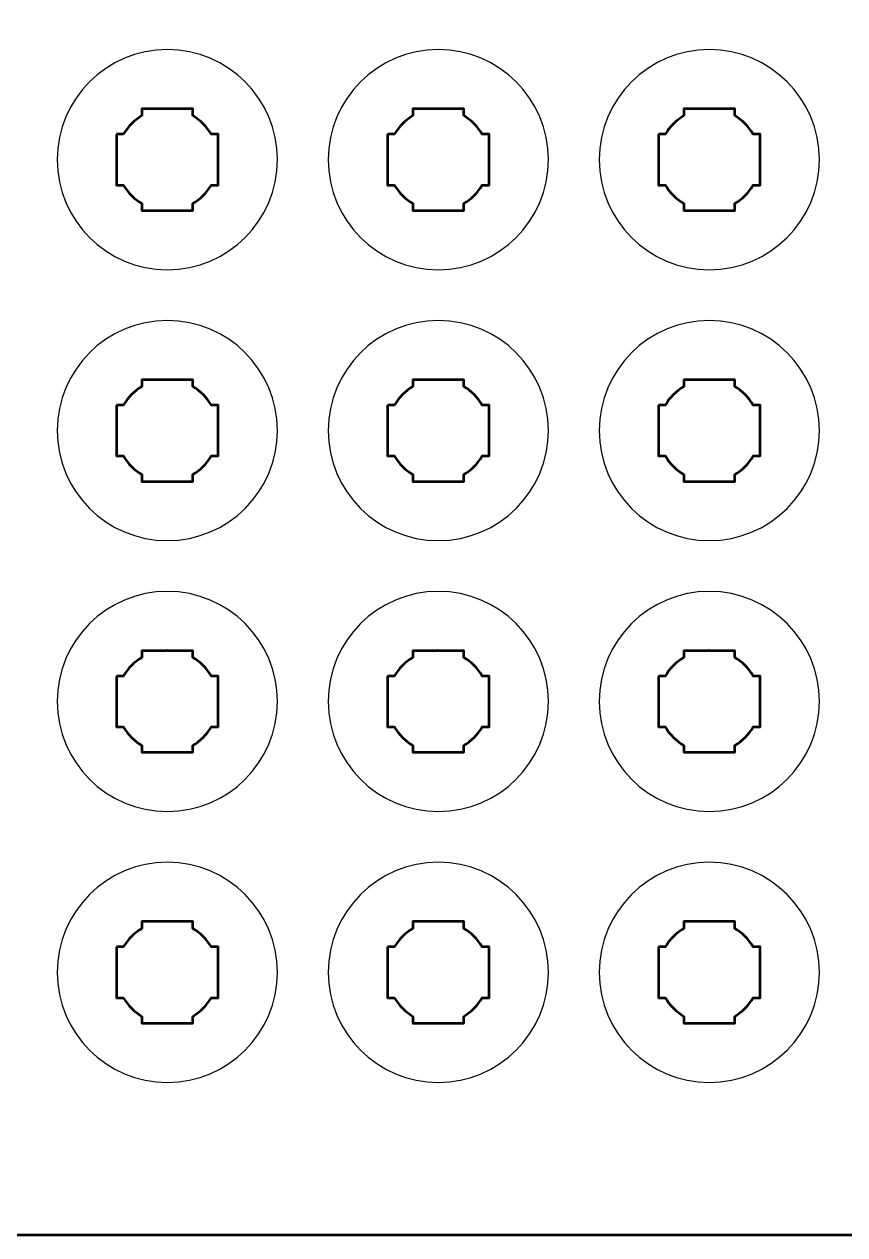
# Model space of a CAD drawing. Header units: centimetres. Extents: x -21 to 0, y -29.7 to 0.
# Drawn here: x -15.34 to -10.5, y -29.7 to -22.55 of the extents above; entities that cross this region are included whole.
import ezdxf

# ---------------------------------------------------------------- set-up
doc = ezdxf.new("R2010")
doc.units = ezdxf.units.CM
doc.header["$MEASUREMENT"] = 0
doc.layers.add('Layer 1', color=7, linetype='Continuous')

msp = doc.modelspace()

# ---------------------------------------------------------------- linework, layer by layer
at = {"layer": 'Layer 1', "color": 1, "lineweight": 53}
msp.add_open_spline([(-21.00003, -29.19995), (-21.00003, -29.19995), (-21.00003, -5.89992), (-21.00003, -5.89992), (-21.00003, -5.89992), (-21.00003, -5.81709), (-20.93286, -5.74992), (-20.85003, -5.74992), (-20.85003, -5.74992), (-20.7672, -5.74992), (-20.70003, -5.68275), (-20.70003, -5.59992), (-20.70003, -5.59992), (-20.70003, -5.51709), (-20.7672, -5.44992), (-20.85003, -5.44992), (-20.85003, -5.44992), (-20.93286, -5.44992), (-21.00003, -5.38275), (-21.00003, -5.29992), (-21.00003, -5.29992), (-21.00003, -5.21709), (-20.93286, -5.14992), (-20.85003, -5.14992), (-20.85003, -5.14992), (-20.7672, -5.14992), (-20.70003, -5.08275), (-20.70003, -4.99992), (-20.70003, -4.99992), (-20.70003, -4.91709), (-20.7672, -4.84992), (-20.85003, -4.84992), (-20.85003, -4.84992), (-20.93286, -4.84992), (-21.00003, -4.78275), (-21.00003, -4.69992), (-21.00003, -4.69992), (-21.00003, -4.61709), (-20.93286, -4.54992), (-20.85003, -4.54992), (-20.85003, -4.54992), (-20.7672, -4.54992), (-20.70003, -4.48275), (-20.70003, -4.39992), (-20.70003, -4.39992), (-20.70003, -4.31709), (-20.7672, -4.24992), (-20.85003, -4.24992), (-20.85003, -4.24992), (-20.93286, -4.24992), (-21.00003, -4.18275), (-21.00003, -4.09992), (-21.00003, -4.09992), (-21.00003, -4.01709), (-20.93286, -3.94992), (-20.85003, -3.94992), (-20.85003, -3.94992), (-20.7672, -3.94992), (-20.70003, -3.88275), (-20.70003, -3.79992), (-20.70003, -3.79992), (-20.70003, -3.71709), (-20.7672, -3.64992), (-20.85003, -3.64992), (-20.85003, -3.64992), (-20.93286, -3.64992), (-21.00003, -3.58275), (-21.00003, -3.49992), (-21.00003, -3.49992), (-21.00003, -3.41709), (-20.93286, -3.34992), (-20.85003, -3.34992), (-20.85003, -3.34992), (-20.7672, -3.34992), (-20.70003, -3.28275), (-20.70003, -3.19992), (-20.70003, -3.19992), (-20.70003, -3.11709), (-20.7672, -3.04992), (-20.85003, -3.04992), (-20.85003, -3.04992), (-20.93286, -3.04992), (-21.00003, -2.98275), (-21.00003, -2.89992), (-21.00003, -2.89992), (-21.00003, -2.81709), (-20.93286, -2.74992), (-20.85003, -2.74992), (-20.85003, -2.74992), (-20.7672, -2.74992), (-20.70003, -2.68275), (-20.70003, -2.59992), (-20.70003, -2.59992), (-20.70003, -2.51709), (-20.7672, -2.44992), (-20.85003, -2.44992), (-20.85003, -2.44992), (-20.93286, -2.44992), (-21.00003, -2.38275), (-21.00003, -2.29992), (-21.00003, -2.29992), (-21.00003, -2.21709), (-20.93286, -2.14992), (-20.85003, -2.14992), (-20.85003, -2.14992), (-20.7672, -2.14992), (-20.70003, -2.08275), (-20.70003, -1.99992), (-20.70003, -1.99992), (-20.70003, -1.91709), (-20.7672, -1.84992), (-20.85003, -1.84992), (-20.85003, -1.84992), (-20.93286, -1.84992), (-21.00003, -1.78275), (-21.00003, -1.69992), (-21.00003, -1.69992), (-21.00003, -1.61709), (-20.93286, -1.54992), (-20.85003, -1.54992), (-20.85003, -1.54992), (-20.7672, -1.54992), (-20.70003, -1.48275), (-20.70003, -1.39992), (-20.70003, -1.39992), (-20.70003, -1.31709), (-20.7672, -1.24992), (-20.85003, -1.24992), (-20.85003, -1.24992), (-20.93286, -1.24992), (-21.00003, -1.18275), (-21.00003, -1.09992), (-21.00003, -1.09992), (-21.00003, -1.09992), (-21.00003, -0.49992), (-21.00003, -0.49992), (-21.00003, -0.49992), (-21.00003, -0.22295), (-20.77694, 0.00004), (-20.49994, 0.00004), (-20.49994, 0.00004), (-20.49994, 0.00004), (-0.50008, 0.00004), (-0.50008, 0.00004), (-0.50008, 0.00004), (-0.22294, 0.00004), (0.00002, -0.22295), (0.00002, -0.49992), (0.00002, -0.49992), (0.00002, -0.49992), (0.00002, -29.19995), (0.00002, -29.19995), (0.00002, -29.19995), (0.00002, -29.47695), (-0.22294, -29.70004), (-0.50008, -29.70004), (-0.50008, -29.70004), (-0.50008, -29.70004), (-20.49994, -29.70004), (-20.49994, -29.70004), (-20.49994, -29.70004), (-20.77694, -29.70004), (-21.00003, -29.47695), (-21.00003, -29.19995)], degree=3, knots=[0, 0, 0, 0, 0.0243902, 0.0243902, 0.0243902, 0.0243902, 0.0487805, 0.0487805, 0.0487805, 0.0487805, 0.0731707, 0.0731707, 0.0731707, 0.0731707, 0.097561, 0.097561, 0.097561, 0.097561, 0.1219512, 0.1219512, 0.1219512, 0.1219512, 0.1463415, 0.1463415, 0.1463415, 0.1463415, 0.1707317, 0.1707317, 0.1707317, 0.1707317, 0.195122, 0.195122, 0.195122, 0.195122, 0.2195122, 0.2195122, 0.2195122, 0.2195122, 0.2439024, 0.2439024, 0.2439024, 0.2439024, 0.2682927, 0.2682927, 0.2682927, 0.2682927, 0.2926829, 0.2926829, 0.2926829, 0.2926829, 0.3170732, 0.3170732, 0.3170732, 0.3170732, 0.3414634, 0.3414634, 0.3414634, 0.3414634, 0.3658537, 0.3658537, 0.3658537, 0.3658537, 0.3902439, 0.3902439, 0.3902439, 0.3902439, 0.4146341, 0.4146341, 0.4146341, 0.4146341, 0.4390244, 0.4390244, 0.4390244, 0.4390244, 0.4634146, 0.4634146, 0.4634146, 0.4634146, 0.4878049, 0.4878049, 0.4878049, 0.4878049, 0.5121951, 0.5121951, 0.5121951, 0.5121951, 0.5365854, 0.5365854, 0.5365854, 0.5365854, 0.5609756, 0.5609756, 0.5609756, 0.5609756, 0.5853659, 0.5853659, 0.5853659, 0.5853659, 0.6097561, 0.6097561, 0.6097561, 0.6097561, 0.6341463, 0.6341463, 0.6341463, 0.6341463, 0.6585366, 0.6585366, 0.6585366, 0.6585366, 0.6829268, 0.6829268, 0.6829268, 0.6829268, 0.7073171, 0.7073171, 0.7073171, 0.7073171, 0.7317073, 0.7317073, 0.7317073, 0.7317073, 0.7560976, 0.7560976, 0.7560976, 0.7560976, 0.7804878, 0.7804878, 0.7804878, 0.7804878, 0.804878, 0.804878, 0.804878, 0.804878, 0.8292683, 0.8292683, 0.8292683, 0.8292683, 0.8536585, 0.8536585, 0.8536585, 0.8536585, 0.8780488, 0.8780488, 0.8780488, 0.8780488, 0.902439, 0.902439, 0.902439, 0.902439, 0.9268293, 0.9268293, 0.9268293, 0.9268293, 0.9512195, 0.9512195, 0.9512195, 0.9512195, 0.9756098, 0.9756098, 0.9756098, 0.9756098, 1, 1, 1, 1], dxfattribs=at)
at = {"layer": 'Layer 1', "color": 3, "lineweight": 25}
for points in [[(-13.85, -23.34999), (-13.85, -23.70918), (-14.14083, -24.00001), (-14.5, -24.00001), (-14.5, -24.00001), (-14.85893, -24.00001), (-15.15, -23.70918), (-15.15, -23.34999), (-15.15, -23.34999), (-15.15, -22.99106), (-14.85893, -22.69999), (-14.5, -22.69999), (-14.5, -22.69999), (-14.14083, -22.69999), (-13.85, -22.99106), (-13.85, -23.34999)], [(-12.25, -23.34999), (-12.25, -23.70918), (-12.54083, -24.00001), (-12.9, -24.00001), (-12.9, -24.00001), (-13.25893, -24.00001), (-13.55, -23.70918), (-13.55, -23.34999), (-13.55, -23.34999), (-13.55, -22.99106), (-13.25893, -22.69999), (-12.9, -22.69999), (-12.9, -22.69999), (-12.54083, -22.69999), (-12.25, -22.99106), (-12.25, -23.34999)], [(-10.65, -23.34999), (-10.65, -23.70918), (-10.94083, -24.00001), (-11.3, -24.00001), (-11.3, -24.00001), (-11.65893, -24.00001), (-11.95, -23.70918), (-11.95, -23.34999), (-11.95, -23.34999), (-11.95, -22.99106), (-11.65893, -22.69999), (-11.3, -22.69999), (-11.3, -22.69999), (-10.94083, -22.69999), (-10.65, -22.99106), (-10.65, -23.34999)], [(-13.85, -24.94999), (-13.85, -25.30918), (-14.14083, -25.60001), (-14.5, -25.60001), (-14.5, -25.60001), (-14.85893, -25.60001), (-15.15, -25.30918), (-15.15, -24.94999), (-15.15, -24.94999), (-15.15, -24.59106), (-14.85893, -24.29999), (-14.5, -24.29999), (-14.5, -24.29999), (-14.14083, -24.29999), (-13.85, -24.59106), (-13.85, -24.94999)], [(-12.25, -24.94999), (-12.25, -25.30918), (-12.54083, -25.60001), (-12.9, -25.60001), (-12.9, -25.60001), (-13.25893, -25.60001), (-13.55, -25.30918), (-13.55, -24.94999), (-13.55, -24.94999), (-13.55, -24.59106), (-13.25893, -24.29999), (-12.9, -24.29999), (-12.9, -24.29999), (-12.54083, -24.29999), (-12.25, -24.59106), (-12.25, -24.94999)], [(-10.65, -24.94999), (-10.65, -25.30918), (-10.94083, -25.60001), (-11.3, -25.60001), (-11.3, -25.60001), (-11.65893, -25.60001), (-11.95, -25.30918), (-11.95, -24.94999), (-11.95, -24.94999), (-11.95, -24.59106), (-11.65893, -24.29999), (-11.3, -24.29999), (-11.3, -24.29999), (-10.94083, -24.29999), (-10.65, -24.59106), (-10.65, -24.94999)], [(-13.85, -26.54999), (-13.85, -26.90918), (-14.14083, -27.20001), (-14.5, -27.20001), (-14.5, -27.20001), (-14.85893, -27.20001), (-15.15, -26.90918), (-15.15, -26.54999), (-15.15, -26.54999), (-15.15, -26.19106), (-14.85893, -25.89999), (-14.5, -25.89999), (-14.5, -25.89999), (-14.14083, -25.89999), (-13.85, -26.19106), (-13.85, -26.54999)], [(-12.25, -26.54999), (-12.25, -26.90918), (-12.54083, -27.20001), (-12.9, -27.20001), (-12.9, -27.20001), (-13.25893, -27.20001), (-13.55, -26.90918), (-13.55, -26.54999), (-13.55, -26.54999), (-13.55, -26.19106), (-13.25893, -25.89999), (-12.9, -25.89999), (-12.9, -25.89999), (-12.54083, -25.89999), (-12.25, -26.19106), (-12.25, -26.54999)], [(-10.65, -26.54999), (-10.65, -26.90918), (-10.94083, -27.20001), (-11.3, -27.20001), (-11.3, -27.20001), (-11.65893, -27.20001), (-11.95, -26.90918), (-11.95, -26.54999), (-11.95, -26.54999), (-11.95, -26.19106), (-11.65893, -25.89999), (-11.3, -25.89999), (-11.3, -25.89999), (-10.94083, -25.89999), (-10.65, -26.19106), (-10.65, -26.54999)], [(-13.85, -28.14999), (-13.85, -28.50918), (-14.14083, -28.80001), (-14.5, -28.80001), (-14.5, -28.80001), (-14.85893, -28.80001), (-15.15, -28.50918), (-15.15, -28.14999), (-15.15, -28.14999), (-15.15, -27.79106), (-14.85893, -27.49999), (-14.5, -27.49999), (-14.5, -27.49999), (-14.14083, -27.49999), (-13.85, -27.79106), (-13.85, -28.14999)], [(-12.25, -28.14999), (-12.25, -28.50918), (-12.54083, -28.80001), (-12.9, -28.80001), (-12.9, -28.80001), (-13.25893, -28.80001), (-13.55, -28.50918), (-13.55, -28.14999), (-13.55, -28.14999), (-13.55, -27.79106), (-13.25893, -27.49999), (-12.9, -27.49999), (-12.9, -27.49999), (-12.54083, -27.49999), (-12.25, -27.79106), (-12.25, -28.14999)], [(-10.65, -28.14999), (-10.65, -28.50918), (-10.94083, -28.80001), (-11.3, -28.80001), (-11.3, -28.80001), (-11.65893, -28.80001), (-11.95, -28.50918), (-11.95, -28.14999), (-11.95, -28.14999), (-11.95, -27.79106), (-11.65893, -27.49999), (-11.3, -27.49999), (-11.3, -27.49999), (-10.94083, -27.49999), (-10.65, -27.79106), (-10.65, -28.14999)]]:
    msp.add_open_spline(points, degree=3, knots=[0, 0, 0, 0, 0.25, 0.25, 0.25, 0.25, 0.5, 0.5, 0.5, 0.5, 0.75, 0.75, 0.75, 0.75, 1, 1, 1, 1], dxfattribs=at)
at = {"layer": 'Layer 1', "lineweight": 53}
for points in [[(-14.79998, -23.20006), (-14.79998, -23.20006), (-14.75989, -23.20006), (-14.75989, -23.20006), (-14.75989, -23.20006), (-14.73354, -23.15449), (-14.69554, -23.11649), (-14.64998, -23.09013), (-14.64998, -23.09013), (-14.64998, -23.09013), (-14.64998, -23.05006), (-14.64998, -23.05006), (-14.64998, -23.05006), (-14.64998, -23.05006), (-14.50542, -23.05006), (-14.50542, -23.05006), (-14.50542, -23.05006), (-14.50542, -23.05006), (-14.5, -23.04999), (-14.5, -23.04999), (-14.5, -23.04999), (-14.5, -23.04999), (-14.49458, -23.05006), (-14.49458, -23.05006), (-14.49458, -23.05006), (-14.49458, -23.05006), (-14.34997, -23.05006), (-14.34997, -23.05006), (-14.34997, -23.05006), (-14.34997, -23.05006), (-14.34997, -23.09014), (-14.34997, -23.09014), (-14.34997, -23.09014), (-14.30441, -23.1165), (-14.26643, -23.15449), (-14.24009, -23.20006), (-14.24009, -23.20006), (-14.24009, -23.20006), (-14.19998, -23.20006), (-14.19998, -23.20006), (-14.19998, -23.20006), (-14.19998, -23.20006), (-14.19998, -23.50007), (-14.19998, -23.50007), (-14.19998, -23.50007), (-14.19998, -23.50007), (-14.24015, -23.50007), (-14.24015, -23.50007), (-14.24015, -23.50007), (-14.26649, -23.5456), (-14.30444, -23.58354), (-14.34997, -23.60987), (-14.34997, -23.60987), (-14.34997, -23.60987), (-14.34997, -23.65006), (-14.34997, -23.65006), (-14.34997, -23.65006), (-14.34997, -23.65006), (-14.64998, -23.65006), (-14.64998, -23.65006), (-14.64998, -23.65006), (-14.64998, -23.65006), (-14.64998, -23.60988), (-14.64998, -23.60988), (-14.64998, -23.60988), (-14.69552, -23.58355), (-14.73348, -23.5456), (-14.75983, -23.50007), (-14.75983, -23.50007), (-14.75983, -23.50007), (-14.79998, -23.50007), (-14.79998, -23.50007), (-14.79998, -23.50007), (-14.79998, -23.50007), (-14.79998, -23.35154), (-14.79998, -23.35154), (-14.79998, -23.35154), (-14.79998, -23.35154), (-14.8, -23.34999), (-14.8, -23.34999), (-14.8, -23.34999), (-14.8, -23.34999), (-14.79998, -23.34844), (-14.79998, -23.34844), (-14.79998, -23.34844), (-14.79998, -23.34844), (-14.79998, -23.20006), (-14.79998, -23.20006)], [(-13.19998, -23.20006), (-13.19998, -23.20006), (-13.15989, -23.20006), (-13.15989, -23.20006), (-13.15989, -23.20006), (-13.13354, -23.15449), (-13.09554, -23.11649), (-13.04998, -23.09013), (-13.04998, -23.09013), (-13.04998, -23.09013), (-13.04998, -23.05006), (-13.04998, -23.05006), (-13.04998, -23.05006), (-13.04998, -23.05006), (-12.90542, -23.05006), (-12.90542, -23.05006), (-12.90542, -23.05006), (-12.90542, -23.05006), (-12.9, -23.04999), (-12.9, -23.04999), (-12.9, -23.04999), (-12.9, -23.04999), (-12.89458, -23.05006), (-12.89458, -23.05006), (-12.89458, -23.05006), (-12.89458, -23.05006), (-12.74997, -23.05006), (-12.74997, -23.05006), (-12.74997, -23.05006), (-12.74997, -23.05006), (-12.74997, -23.09014), (-12.74997, -23.09014), (-12.74997, -23.09014), (-12.70441, -23.1165), (-12.66643, -23.15449), (-12.64009, -23.20006), (-12.64009, -23.20006), (-12.64009, -23.20006), (-12.59998, -23.20006), (-12.59998, -23.20006), (-12.59998, -23.20006), (-12.59998, -23.20006), (-12.59998, -23.50007), (-12.59998, -23.50007), (-12.59998, -23.50007), (-12.59998, -23.50007), (-12.64015, -23.50007), (-12.64015, -23.50007), (-12.64015, -23.50007), (-12.66649, -23.5456), (-12.70444, -23.58354), (-12.74997, -23.60987), (-12.74997, -23.60987), (-12.74997, -23.60987), (-12.74997, -23.65006), (-12.74997, -23.65006), (-12.74997, -23.65006), (-12.74997, -23.65006), (-13.04998, -23.65006), (-13.04998, -23.65006), (-13.04998, -23.65006), (-13.04998, -23.65006), (-13.04998, -23.60988), (-13.04998, -23.60988), (-13.04998, -23.60988), (-13.09552, -23.58355), (-13.13348, -23.5456), (-13.15983, -23.50007), (-13.15983, -23.50007), (-13.15983, -23.50007), (-13.19998, -23.50007), (-13.19998, -23.50007), (-13.19998, -23.50007), (-13.19998, -23.50007), (-13.19998, -23.35154), (-13.19998, -23.35154), (-13.19998, -23.35154), (-13.19998, -23.35154), (-13.2, -23.34999), (-13.2, -23.34999), (-13.2, -23.34999), (-13.2, -23.34999), (-13.19998, -23.34844), (-13.19998, -23.34844), (-13.19998, -23.34844), (-13.19998, -23.34844), (-13.19998, -23.20006), (-13.19998, -23.20006)], [(-11.59998, -23.20006), (-11.59998, -23.20006), (-11.55989, -23.20006), (-11.55989, -23.20006), (-11.55989, -23.20006), (-11.53354, -23.15449), (-11.49554, -23.11649), (-11.44998, -23.09013), (-11.44998, -23.09013), (-11.44998, -23.09013), (-11.44998, -23.05006), (-11.44998, -23.05006), (-11.44998, -23.05006), (-11.44998, -23.05006), (-11.30542, -23.05006), (-11.30542, -23.05006), (-11.30542, -23.05006), (-11.30542, -23.05006), (-11.3, -23.04999), (-11.3, -23.04999), (-11.3, -23.04999), (-11.3, -23.04999), (-11.29458, -23.05006), (-11.29458, -23.05006), (-11.29458, -23.05006), (-11.29458, -23.05006), (-11.14997, -23.05006), (-11.14997, -23.05006), (-11.14997, -23.05006), (-11.14997, -23.05006), (-11.14997, -23.09014), (-11.14997, -23.09014), (-11.14997, -23.09014), (-11.10441, -23.1165), (-11.06643, -23.15449), (-11.04009, -23.20006), (-11.04009, -23.20006), (-11.04009, -23.20006), (-10.99998, -23.20006), (-10.99998, -23.20006), (-10.99998, -23.20006), (-10.99998, -23.20006), (-10.99998, -23.50007), (-10.99998, -23.50007), (-10.99998, -23.50007), (-10.99998, -23.50007), (-11.04015, -23.50007), (-11.04015, -23.50007), (-11.04015, -23.50007), (-11.06649, -23.5456), (-11.10444, -23.58354), (-11.14997, -23.60987), (-11.14997, -23.60987), (-11.14997, -23.60987), (-11.14997, -23.65006), (-11.14997, -23.65006), (-11.14997, -23.65006), (-11.14997, -23.65006), (-11.44998, -23.65006), (-11.44998, -23.65006), (-11.44998, -23.65006), (-11.44998, -23.65006), (-11.44998, -23.60988), (-11.44998, -23.60988), (-11.44998, -23.60988), (-11.49552, -23.58355), (-11.53348, -23.5456), (-11.55983, -23.50007), (-11.55983, -23.50007), (-11.55983, -23.50007), (-11.59998, -23.50007), (-11.59998, -23.50007), (-11.59998, -23.50007), (-11.59998, -23.50007), (-11.59998, -23.35154), (-11.59998, -23.35154), (-11.59998, -23.35154), (-11.59998, -23.35154), (-11.6, -23.34999), (-11.6, -23.34999), (-11.6, -23.34999), (-11.6, -23.34999), (-11.59998, -23.34844), (-11.59998, -23.34844), (-11.59998, -23.34844), (-11.59998, -23.34844), (-11.59998, -23.20006), (-11.59998, -23.20006)], [(-14.79998, -24.80006), (-14.79998, -24.80006), (-14.75989, -24.80006), (-14.75989, -24.80006), (-14.75989, -24.80006), (-14.73354, -24.75449), (-14.69554, -24.71649), (-14.64998, -24.69013), (-14.64998, -24.69013), (-14.64998, -24.69013), (-14.64998, -24.65006), (-14.64998, -24.65006), (-14.64998, -24.65006), (-14.64998, -24.65006), (-14.50542, -24.65006), (-14.50542, -24.65006), (-14.50542, -24.65006), (-14.50542, -24.65006), (-14.5, -24.64999), (-14.5, -24.64999), (-14.5, -24.64999), (-14.5, -24.64999), (-14.49458, -24.65006), (-14.49458, -24.65006), (-14.49458, -24.65006), (-14.49458, -24.65006), (-14.34997, -24.65006), (-14.34997, -24.65006), (-14.34997, -24.65006), (-14.34997, -24.65006), (-14.34997, -24.69014), (-14.34997, -24.69014), (-14.34997, -24.69014), (-14.30441, -24.7165), (-14.26643, -24.75449), (-14.24009, -24.80006), (-14.24009, -24.80006), (-14.24009, -24.80006), (-14.19998, -24.80006), (-14.19998, -24.80006), (-14.19998, -24.80006), (-14.19998, -24.80006), (-14.19998, -25.10007), (-14.19998, -25.10007), (-14.19998, -25.10007), (-14.19998, -25.10007), (-14.24015, -25.10007), (-14.24015, -25.10007), (-14.24015, -25.10007), (-14.26649, -25.1456), (-14.30444, -25.18354), (-14.34997, -25.20987), (-14.34997, -25.20987), (-14.34997, -25.20987), (-14.34997, -25.25006), (-14.34997, -25.25006), (-14.34997, -25.25006), (-14.34997, -25.25006), (-14.64998, -25.25006), (-14.64998, -25.25006), (-14.64998, -25.25006), (-14.64998, -25.25006), (-14.64998, -25.20988), (-14.64998, -25.20988), (-14.64998, -25.20988), (-14.69552, -25.18355), (-14.73348, -25.1456), (-14.75983, -25.10007), (-14.75983, -25.10007), (-14.75983, -25.10007), (-14.79998, -25.10007), (-14.79998, -25.10007), (-14.79998, -25.10007), (-14.79998, -25.10007), (-14.79998, -24.95154), (-14.79998, -24.95154), (-14.79998, -24.95154), (-14.79998, -24.95154), (-14.8, -24.94999), (-14.8, -24.94999), (-14.8, -24.94999), (-14.8, -24.94999), (-14.79998, -24.94844), (-14.79998, -24.94844), (-14.79998, -24.94844), (-14.79998, -24.94844), (-14.79998, -24.80006), (-14.79998, -24.80006)], [(-13.19998, -24.80006), (-13.19998, -24.80006), (-13.15989, -24.80006), (-13.15989, -24.80006), (-13.15989, -24.80006), (-13.13354, -24.75449), (-13.09554, -24.71649), (-13.04998, -24.69013), (-13.04998, -24.69013), (-13.04998, -24.69013), (-13.04998, -24.65006), (-13.04998, -24.65006), (-13.04998, -24.65006), (-13.04998, -24.65006), (-12.90542, -24.65006), (-12.90542, -24.65006), (-12.90542, -24.65006), (-12.90542, -24.65006), (-12.9, -24.64999), (-12.9, -24.64999), (-12.9, -24.64999), (-12.9, -24.64999), (-12.89458, -24.65006), (-12.89458, -24.65006), (-12.89458, -24.65006), (-12.89458, -24.65006), (-12.74997, -24.65006), (-12.74997, -24.65006), (-12.74997, -24.65006), (-12.74997, -24.65006), (-12.74997, -24.69014), (-12.74997, -24.69014), (-12.74997, -24.69014), (-12.70441, -24.7165), (-12.66643, -24.75449), (-12.64009, -24.80006), (-12.64009, -24.80006), (-12.64009, -24.80006), (-12.59998, -24.80006), (-12.59998, -24.80006), (-12.59998, -24.80006), (-12.59998, -24.80006), (-12.59998, -25.10007), (-12.59998, -25.10007), (-12.59998, -25.10007), (-12.59998, -25.10007), (-12.64015, -25.10007), (-12.64015, -25.10007), (-12.64015, -25.10007), (-12.66649, -25.1456), (-12.70444, -25.18354), (-12.74997, -25.20987), (-12.74997, -25.20987), (-12.74997, -25.20987), (-12.74997, -25.25006), (-12.74997, -25.25006), (-12.74997, -25.25006), (-12.74997, -25.25006), (-13.04998, -25.25006), (-13.04998, -25.25006), (-13.04998, -25.25006), (-13.04998, -25.25006), (-13.04998, -25.20988), (-13.04998, -25.20988), (-13.04998, -25.20988), (-13.09552, -25.18355), (-13.13348, -25.1456), (-13.15983, -25.10007), (-13.15983, -25.10007), (-13.15983, -25.10007), (-13.19998, -25.10007), (-13.19998, -25.10007), (-13.19998, -25.10007), (-13.19998, -25.10007), (-13.19998, -24.95154), (-13.19998, -24.95154), (-13.19998, -24.95154), (-13.19998, -24.95154), (-13.2, -24.94999), (-13.2, -24.94999), (-13.2, -24.94999), (-13.2, -24.94999), (-13.19998, -24.94844), (-13.19998, -24.94844), (-13.19998, -24.94844), (-13.19998, -24.94844), (-13.19998, -24.80006), (-13.19998, -24.80006)], [(-11.59998, -24.80006), (-11.59998, -24.80006), (-11.55989, -24.80006), (-11.55989, -24.80006), (-11.55989, -24.80006), (-11.53354, -24.75449), (-11.49554, -24.71649), (-11.44998, -24.69013), (-11.44998, -24.69013), (-11.44998, -24.69013), (-11.44998, -24.65006), (-11.44998, -24.65006), (-11.44998, -24.65006), (-11.44998, -24.65006), (-11.30542, -24.65006), (-11.30542, -24.65006), (-11.30542, -24.65006), (-11.30542, -24.65006), (-11.3, -24.64999), (-11.3, -24.64999), (-11.3, -24.64999), (-11.3, -24.64999), (-11.29458, -24.65006), (-11.29458, -24.65006), (-11.29458, -24.65006), (-11.29458, -24.65006), (-11.14997, -24.65006), (-11.14997, -24.65006), (-11.14997, -24.65006), (-11.14997, -24.65006), (-11.14997, -24.69014), (-11.14997, -24.69014), (-11.14997, -24.69014), (-11.10441, -24.7165), (-11.06643, -24.75449), (-11.04009, -24.80006), (-11.04009, -24.80006), (-11.04009, -24.80006), (-10.99998, -24.80006), (-10.99998, -24.80006), (-10.99998, -24.80006), (-10.99998, -24.80006), (-10.99998, -25.10007), (-10.99998, -25.10007), (-10.99998, -25.10007), (-10.99998, -25.10007), (-11.04015, -25.10007), (-11.04015, -25.10007), (-11.04015, -25.10007), (-11.06649, -25.1456), (-11.10444, -25.18354), (-11.14997, -25.20987), (-11.14997, -25.20987), (-11.14997, -25.20987), (-11.14997, -25.25006), (-11.14997, -25.25006), (-11.14997, -25.25006), (-11.14997, -25.25006), (-11.44998, -25.25006), (-11.44998, -25.25006), (-11.44998, -25.25006), (-11.44998, -25.25006), (-11.44998, -25.20988), (-11.44998, -25.20988), (-11.44998, -25.20988), (-11.49552, -25.18355), (-11.53348, -25.1456), (-11.55983, -25.10007), (-11.55983, -25.10007), (-11.55983, -25.10007), (-11.59998, -25.10007), (-11.59998, -25.10007), (-11.59998, -25.10007), (-11.59998, -25.10007), (-11.59998, -24.95154), (-11.59998, -24.95154), (-11.59998, -24.95154), (-11.59998, -24.95154), (-11.6, -24.94999), (-11.6, -24.94999), (-11.6, -24.94999), (-11.6, -24.94999), (-11.59998, -24.94844), (-11.59998, -24.94844), (-11.59998, -24.94844), (-11.59998, -24.94844), (-11.59998, -24.80006), (-11.59998, -24.80006)], [(-14.79998, -26.40006), (-14.79998, -26.40006), (-14.75989, -26.40006), (-14.75989, -26.40006), (-14.75989, -26.40006), (-14.73354, -26.35449), (-14.69554, -26.31649), (-14.64998, -26.29013), (-14.64998, -26.29013), (-14.64998, -26.29013), (-14.64998, -26.25006), (-14.64998, -26.25006), (-14.64998, -26.25006), (-14.64998, -26.25006), (-14.50542, -26.25006), (-14.50542, -26.25006), (-14.50542, -26.25006), (-14.50542, -26.25006), (-14.5, -26.24999), (-14.5, -26.24999), (-14.5, -26.24999), (-14.5, -26.24999), (-14.49458, -26.25006), (-14.49458, -26.25006), (-14.49458, -26.25006), (-14.49458, -26.25006), (-14.34997, -26.25006), (-14.34997, -26.25006), (-14.34997, -26.25006), (-14.34997, -26.25006), (-14.34997, -26.29014), (-14.34997, -26.29014), (-14.34997, -26.29014), (-14.30441, -26.3165), (-14.26643, -26.35449), (-14.24009, -26.40006), (-14.24009, -26.40006), (-14.24009, -26.40006), (-14.19998, -26.40006), (-14.19998, -26.40006), (-14.19998, -26.40006), (-14.19998, -26.40006), (-14.19998, -26.70007), (-14.19998, -26.70007), (-14.19998, -26.70007), (-14.19998, -26.70007), (-14.24015, -26.70007), (-14.24015, -26.70007), (-14.24015, -26.70007), (-14.26649, -26.7456), (-14.30444, -26.78354), (-14.34997, -26.80987), (-14.34997, -26.80987), (-14.34997, -26.80987), (-14.34997, -26.85006), (-14.34997, -26.85006), (-14.34997, -26.85006), (-14.34997, -26.85006), (-14.64998, -26.85006), (-14.64998, -26.85006), (-14.64998, -26.85006), (-14.64998, -26.85006), (-14.64998, -26.80988), (-14.64998, -26.80988), (-14.64998, -26.80988), (-14.69552, -26.78355), (-14.73348, -26.7456), (-14.75983, -26.70007), (-14.75983, -26.70007), (-14.75983, -26.70007), (-14.79998, -26.70007), (-14.79998, -26.70007), (-14.79998, -26.70007), (-14.79998, -26.70007), (-14.79998, -26.55154), (-14.79998, -26.55154), (-14.79998, -26.55154), (-14.79998, -26.55154), (-14.8, -26.54999), (-14.8, -26.54999), (-14.8, -26.54999), (-14.8, -26.54999), (-14.79998, -26.54844), (-14.79998, -26.54844), (-14.79998, -26.54844), (-14.79998, -26.54844), (-14.79998, -26.40006), (-14.79998, -26.40006)], [(-13.19998, -26.40006), (-13.19998, -26.40006), (-13.15989, -26.40006), (-13.15989, -26.40006), (-13.15989, -26.40006), (-13.13354, -26.35449), (-13.09554, -26.31649), (-13.04998, -26.29013), (-13.04998, -26.29013), (-13.04998, -26.29013), (-13.04998, -26.25006), (-13.04998, -26.25006), (-13.04998, -26.25006), (-13.04998, -26.25006), (-12.90542, -26.25006), (-12.90542, -26.25006), (-12.90542, -26.25006), (-12.90542, -26.25006), (-12.9, -26.24999), (-12.9, -26.24999), (-12.9, -26.24999), (-12.9, -26.24999), (-12.89458, -26.25006), (-12.89458, -26.25006), (-12.89458, -26.25006), (-12.89458, -26.25006), (-12.74997, -26.25006), (-12.74997, -26.25006), (-12.74997, -26.25006), (-12.74997, -26.25006), (-12.74997, -26.29014), (-12.74997, -26.29014), (-12.74997, -26.29014), (-12.70441, -26.3165), (-12.66643, -26.35449), (-12.64009, -26.40006), (-12.64009, -26.40006), (-12.64009, -26.40006), (-12.59998, -26.40006), (-12.59998, -26.40006), (-12.59998, -26.40006), (-12.59998, -26.40006), (-12.59998, -26.70007), (-12.59998, -26.70007), (-12.59998, -26.70007), (-12.59998, -26.70007), (-12.64015, -26.70007), (-12.64015, -26.70007), (-12.64015, -26.70007), (-12.66649, -26.7456), (-12.70444, -26.78354), (-12.74997, -26.80987), (-12.74997, -26.80987), (-12.74997, -26.80987), (-12.74997, -26.85006), (-12.74997, -26.85006), (-12.74997, -26.85006), (-12.74997, -26.85006), (-13.04998, -26.85006), (-13.04998, -26.85006), (-13.04998, -26.85006), (-13.04998, -26.85006), (-13.04998, -26.80988), (-13.04998, -26.80988), (-13.04998, -26.80988), (-13.09552, -26.78355), (-13.13348, -26.7456), (-13.15983, -26.70007), (-13.15983, -26.70007), (-13.15983, -26.70007), (-13.19998, -26.70007), (-13.19998, -26.70007), (-13.19998, -26.70007), (-13.19998, -26.70007), (-13.19998, -26.55154), (-13.19998, -26.55154), (-13.19998, -26.55154), (-13.19998, -26.55154), (-13.2, -26.54999), (-13.2, -26.54999), (-13.2, -26.54999), (-13.2, -26.54999), (-13.19998, -26.54844), (-13.19998, -26.54844), (-13.19998, -26.54844), (-13.19998, -26.54844), (-13.19998, -26.40006), (-13.19998, -26.40006)], [(-11.59998, -26.40006), (-11.59998, -26.40006), (-11.55989, -26.40006), (-11.55989, -26.40006), (-11.55989, -26.40006), (-11.53354, -26.35449), (-11.49554, -26.31649), (-11.44998, -26.29013), (-11.44998, -26.29013), (-11.44998, -26.29013), (-11.44998, -26.25006), (-11.44998, -26.25006), (-11.44998, -26.25006), (-11.44998, -26.25006), (-11.30542, -26.25006), (-11.30542, -26.25006), (-11.30542, -26.25006), (-11.30542, -26.25006), (-11.3, -26.24999), (-11.3, -26.24999), (-11.3, -26.24999), (-11.3, -26.24999), (-11.29458, -26.25006), (-11.29458, -26.25006), (-11.29458, -26.25006), (-11.29458, -26.25006), (-11.14997, -26.25006), (-11.14997, -26.25006), (-11.14997, -26.25006), (-11.14997, -26.25006), (-11.14997, -26.29014), (-11.14997, -26.29014), (-11.14997, -26.29014), (-11.10441, -26.3165), (-11.06643, -26.35449), (-11.04009, -26.40006), (-11.04009, -26.40006), (-11.04009, -26.40006), (-10.99998, -26.40006), (-10.99998, -26.40006), (-10.99998, -26.40006), (-10.99998, -26.40006), (-10.99998, -26.70007), (-10.99998, -26.70007), (-10.99998, -26.70007), (-10.99998, -26.70007), (-11.04015, -26.70007), (-11.04015, -26.70007), (-11.04015, -26.70007), (-11.06649, -26.7456), (-11.10444, -26.78354), (-11.14997, -26.80987), (-11.14997, -26.80987), (-11.14997, -26.80987), (-11.14997, -26.85006), (-11.14997, -26.85006), (-11.14997, -26.85006), (-11.14997, -26.85006), (-11.44998, -26.85006), (-11.44998, -26.85006), (-11.44998, -26.85006), (-11.44998, -26.85006), (-11.44998, -26.80988), (-11.44998, -26.80988), (-11.44998, -26.80988), (-11.49552, -26.78355), (-11.53348, -26.7456), (-11.55983, -26.70007), (-11.55983, -26.70007), (-11.55983, -26.70007), (-11.59998, -26.70007), (-11.59998, -26.70007), (-11.59998, -26.70007), (-11.59998, -26.70007), (-11.59998, -26.55154), (-11.59998, -26.55154), (-11.59998, -26.55154), (-11.59998, -26.55154), (-11.6, -26.54999), (-11.6, -26.54999), (-11.6, -26.54999), (-11.6, -26.54999), (-11.59998, -26.54844), (-11.59998, -26.54844), (-11.59998, -26.54844), (-11.59998, -26.54844), (-11.59998, -26.40006), (-11.59998, -26.40006)], [(-14.79998, -28.00006), (-14.79998, -28.00006), (-14.75989, -28.00006), (-14.75989, -28.00006), (-14.75989, -28.00006), (-14.73354, -27.95449), (-14.69554, -27.91649), (-14.64998, -27.89013), (-14.64998, -27.89013), (-14.64998, -27.89013), (-14.64998, -27.85006), (-14.64998, -27.85006), (-14.64998, -27.85006), (-14.64998, -27.85006), (-14.50542, -27.85006), (-14.50542, -27.85006), (-14.50542, -27.85006), (-14.50542, -27.85006), (-14.5, -27.84999), (-14.5, -27.84999), (-14.5, -27.84999), (-14.5, -27.84999), (-14.49458, -27.85006), (-14.49458, -27.85006), (-14.49458, -27.85006), (-14.49458, -27.85006), (-14.34997, -27.85006), (-14.34997, -27.85006), (-14.34997, -27.85006), (-14.34997, -27.85006), (-14.34997, -27.89014), (-14.34997, -27.89014), (-14.34997, -27.89014), (-14.30441, -27.9165), (-14.26643, -27.95449), (-14.24009, -28.00006), (-14.24009, -28.00006), (-14.24009, -28.00006), (-14.19998, -28.00006), (-14.19998, -28.00006), (-14.19998, -28.00006), (-14.19998, -28.00006), (-14.19998, -28.30007), (-14.19998, -28.30007), (-14.19998, -28.30007), (-14.19998, -28.30007), (-14.24015, -28.30007), (-14.24015, -28.30007), (-14.24015, -28.30007), (-14.26649, -28.3456), (-14.30444, -28.38354), (-14.34997, -28.40987), (-14.34997, -28.40987), (-14.34997, -28.40987), (-14.34997, -28.45006), (-14.34997, -28.45006), (-14.34997, -28.45006), (-14.34997, -28.45006), (-14.64998, -28.45006), (-14.64998, -28.45006), (-14.64998, -28.45006), (-14.64998, -28.45006), (-14.64998, -28.40988), (-14.64998, -28.40988), (-14.64998, -28.40988), (-14.69552, -28.38355), (-14.73348, -28.3456), (-14.75983, -28.30007), (-14.75983, -28.30007), (-14.75983, -28.30007), (-14.79998, -28.30007), (-14.79998, -28.30007), (-14.79998, -28.30007), (-14.79998, -28.30007), (-14.79998, -28.15154), (-14.79998, -28.15154), (-14.79998, -28.15154), (-14.79998, -28.15154), (-14.8, -28.14999), (-14.8, -28.14999), (-14.8, -28.14999), (-14.8, -28.14999), (-14.79998, -28.14844), (-14.79998, -28.14844), (-14.79998, -28.14844), (-14.79998, -28.14844), (-14.79998, -28.00006), (-14.79998, -28.00006)], [(-13.19998, -28.00006), (-13.19998, -28.00006), (-13.15989, -28.00006), (-13.15989, -28.00006), (-13.15989, -28.00006), (-13.13354, -27.95449), (-13.09554, -27.91649), (-13.04998, -27.89013), (-13.04998, -27.89013), (-13.04998, -27.89013), (-13.04998, -27.85006), (-13.04998, -27.85006), (-13.04998, -27.85006), (-13.04998, -27.85006), (-12.90542, -27.85006), (-12.90542, -27.85006), (-12.90542, -27.85006), (-12.90542, -27.85006), (-12.9, -27.84999), (-12.9, -27.84999), (-12.9, -27.84999), (-12.9, -27.84999), (-12.89458, -27.85006), (-12.89458, -27.85006), (-12.89458, -27.85006), (-12.89458, -27.85006), (-12.74997, -27.85006), (-12.74997, -27.85006), (-12.74997, -27.85006), (-12.74997, -27.85006), (-12.74997, -27.89014), (-12.74997, -27.89014), (-12.74997, -27.89014), (-12.70441, -27.9165), (-12.66643, -27.95449), (-12.64009, -28.00006), (-12.64009, -28.00006), (-12.64009, -28.00006), (-12.59998, -28.00006), (-12.59998, -28.00006), (-12.59998, -28.00006), (-12.59998, -28.00006), (-12.59998, -28.30007), (-12.59998, -28.30007), (-12.59998, -28.30007), (-12.59998, -28.30007), (-12.64015, -28.30007), (-12.64015, -28.30007), (-12.64015, -28.30007), (-12.66649, -28.3456), (-12.70444, -28.38354), (-12.74997, -28.40987), (-12.74997, -28.40987), (-12.74997, -28.40987), (-12.74997, -28.45006), (-12.74997, -28.45006), (-12.74997, -28.45006), (-12.74997, -28.45006), (-13.04998, -28.45006), (-13.04998, -28.45006), (-13.04998, -28.45006), (-13.04998, -28.45006), (-13.04998, -28.40988), (-13.04998, -28.40988), (-13.04998, -28.40988), (-13.09552, -28.38355), (-13.13348, -28.3456), (-13.15983, -28.30007), (-13.15983, -28.30007), (-13.15983, -28.30007), (-13.19998, -28.30007), (-13.19998, -28.30007), (-13.19998, -28.30007), (-13.19998, -28.30007), (-13.19998, -28.15154), (-13.19998, -28.15154), (-13.19998, -28.15154), (-13.19998, -28.15154), (-13.2, -28.14999), (-13.2, -28.14999), (-13.2, -28.14999), (-13.2, -28.14999), (-13.19998, -28.14844), (-13.19998, -28.14844), (-13.19998, -28.14844), (-13.19998, -28.14844), (-13.19998, -28.00006), (-13.19998, -28.00006)], [(-11.59998, -28.00006), (-11.59998, -28.00006), (-11.55989, -28.00006), (-11.55989, -28.00006), (-11.55989, -28.00006), (-11.53354, -27.95449), (-11.49554, -27.91649), (-11.44998, -27.89013), (-11.44998, -27.89013), (-11.44998, -27.89013), (-11.44998, -27.85006), (-11.44998, -27.85006), (-11.44998, -27.85006), (-11.44998, -27.85006), (-11.30542, -27.85006), (-11.30542, -27.85006), (-11.30542, -27.85006), (-11.30542, -27.85006), (-11.3, -27.84999), (-11.3, -27.84999), (-11.3, -27.84999), (-11.3, -27.84999), (-11.29458, -27.85006), (-11.29458, -27.85006), (-11.29458, -27.85006), (-11.29458, -27.85006), (-11.14997, -27.85006), (-11.14997, -27.85006), (-11.14997, -27.85006), (-11.14997, -27.85006), (-11.14997, -27.89014), (-11.14997, -27.89014), (-11.14997, -27.89014), (-11.10441, -27.9165), (-11.06643, -27.95449), (-11.04009, -28.00006), (-11.04009, -28.00006), (-11.04009, -28.00006), (-10.99998, -28.00006), (-10.99998, -28.00006), (-10.99998, -28.00006), (-10.99998, -28.00006), (-10.99998, -28.30007), (-10.99998, -28.30007), (-10.99998, -28.30007), (-10.99998, -28.30007), (-11.04015, -28.30007), (-11.04015, -28.30007), (-11.04015, -28.30007), (-11.06649, -28.3456), (-11.10444, -28.38354), (-11.14997, -28.40987), (-11.14997, -28.40987), (-11.14997, -28.40987), (-11.14997, -28.45006), (-11.14997, -28.45006), (-11.14997, -28.45006), (-11.14997, -28.45006), (-11.44998, -28.45006), (-11.44998, -28.45006), (-11.44998, -28.45006), (-11.44998, -28.45006), (-11.44998, -28.40988), (-11.44998, -28.40988), (-11.44998, -28.40988), (-11.49552, -28.38355), (-11.53348, -28.3456), (-11.55983, -28.30007), (-11.55983, -28.30007), (-11.55983, -28.30007), (-11.59998, -28.30007), (-11.59998, -28.30007), (-11.59998, -28.30007), (-11.59998, -28.30007), (-11.59998, -28.15154), (-11.59998, -28.15154), (-11.59998, -28.15154), (-11.59998, -28.15154), (-11.6, -28.14999), (-11.6, -28.14999), (-11.6, -28.14999), (-11.6, -28.14999), (-11.59998, -28.14844), (-11.59998, -28.14844), (-11.59998, -28.14844), (-11.59998, -28.14844), (-11.59998, -28.00006), (-11.59998, -28.00006)]]:
    msp.add_open_spline(points, degree=3, knots=[0, 0, 0, 0, 0.0454545, 0.0454545, 0.0454545, 0.0454545, 0.0909091, 0.0909091, 0.0909091, 0.0909091, 0.1363636, 0.1363636, 0.1363636, 0.1363636, 0.1818182, 0.1818182, 0.1818182, 0.1818182, 0.2272727, 0.2272727, 0.2272727, 0.2272727, 0.2727273, 0.2727273, 0.2727273, 0.2727273, 0.3181818, 0.3181818, 0.3181818, 0.3181818, 0.3636364, 0.3636364, 0.3636364, 0.3636364, 0.4090909, 0.4090909, 0.4090909, 0.4090909, 0.4545455, 0.4545455, 0.4545455, 0.4545455, 0.5, 0.5, 0.5, 0.5, 0.5454545, 0.5454545, 0.5454545, 0.5454545, 0.5909091, 0.5909091, 0.5909091, 0.5909091, 0.6363636, 0.6363636, 0.6363636, 0.6363636, 0.6818182, 0.6818182, 0.6818182, 0.6818182, 0.7272727, 0.7272727, 0.7272727, 0.7272727, 0.7727273, 0.7727273, 0.7727273, 0.7727273, 0.8181818, 0.8181818, 0.8181818, 0.8181818, 0.8636364, 0.8636364, 0.8636364, 0.8636364, 0.9090909, 0.9090909, 0.9090909, 0.9090909, 0.9545455, 0.9545455, 0.9545455, 0.9545455, 1, 1, 1, 1], dxfattribs=at)

doc.saveas('drawing.dxf')
